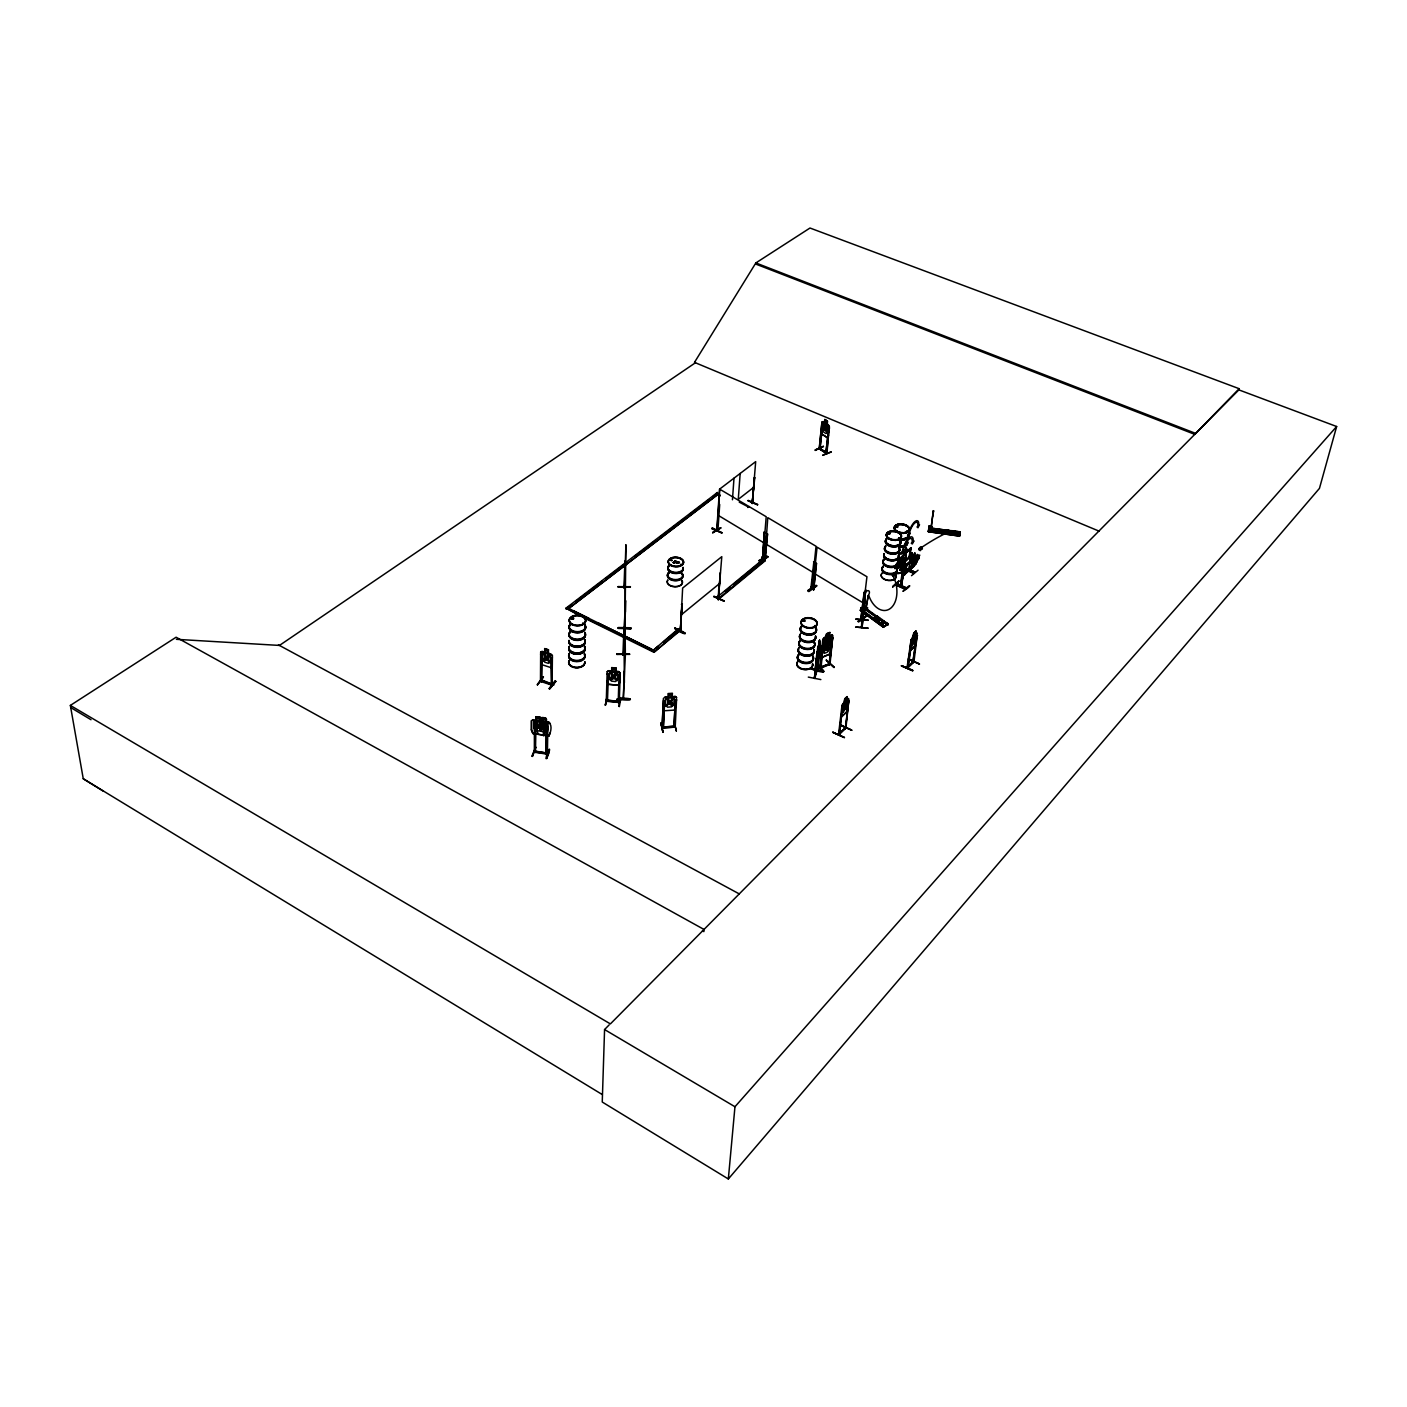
<?xml version="1.0" encoding="UTF-8"?>
<svg xmlns="http://www.w3.org/2000/svg" width="1407" height="1407" viewBox="0 0 1407 1407"><rect width="100%" height="100%" fill="white"/><g stroke="black" fill="none" stroke-linecap="round" stroke-linejoin="round"><path stroke-width="1.5" d="M545.969 718.449C534.044 717.676 550.225 715.671 545.793 721.967L548.906 722.442C552.529 725.396 550.805 732.203 548.906 736.09L532.884 733.522L531.371 729.916L531.406 720.648L533.042 719.804M531.565 729.811L531.565 720.718M532.532 756.474L535.715 747.416L532.444 755.946M535.469 751.954C529.313 749.245 568.973 757.124 534.238 751.848M535.399 752.393L535.627 724.587L534.396 724.412L534.361 752.305C533.341 750.16 537.298 751.285 534.238 750.863M616.987 699.42C641.698 701.425 626.449 695.92 616.987 699.543M618.289 628.437C657.157 629.316 591.995 626.924 630.952 628.648M618.306 627.522L630.952 627.768M862.79 606.329L863.107 609.811L866.096 608.334L868.26 595.495A4.133 2.234 -54 0 0 868.822 590.87A4.133 2.234 -54 0 0 864.584 592.945M535.293 752.446L535.627 724.587M535.838 720.12L535.856 716.691L540.288 717.359L540.235 720.894L542.346 722.371L542.311 728.738L540.095 731.13L535.979 730.497L533.763 727.437L533.781 721.052L535.997 720.261M535.961 720.349L535.997 716.814L540.288 717.359M537.193 730.884C537.843 709.708 534.871 729.741 538.582 734.401M542.873 677.189L537.386 684.382M540.095 720.982L540.253 717.464M541.361 680.777L540.358 681.375L541.871 681.48M540.833 660.903L540.868 651.951L542.1 651.318L551.122 654.114L552.406 655.627L552.089 685.139C517.899 669.785 579.156 694.988 540.693 680.056M541.361 681.744L541.853 654.378L540.569 654.29L541.642 654.642M546.004 718.344L545.828 721.861L548.044 723.339L547.991 729.723L545.775 732.097L541.642 731.464L539.444 728.404L539.461 722.037L541.695 721.228L541.554 717.658M541.66 681.744L541.853 654.378M537.439 684.963L543.471 676.89L537.368 684.787M678.965 563.134C675.008 562.466 676.222 561.674 675.307 560.901M864.725 599.927L864.197 605.432L865.147 596.99M548.396 653.235L550.33 654.994L550.278 661.255L548.325 663.313L544.702 662.152L542.785 658.845L542.803 652.567L544.755 652.074L544.65 648.539L548.537 649.788L548.325 653.323M544.562 722.723C540.833 750.265 547.464 726.786 543.295 721.263M544.755 652.074L544.773 648.697L548.343 649.946M545.916 758.549C548.027 747.627 552.511 744.602 546.655 758.654L549.31 749.579M546.285 726.557L545.986 753.994L547.305 754.275L547.622 726.434L546.285 726.557L547.622 726.434M546.391 726.241L546.408 753.642M547.499 726.733L547.323 754.205L534.255 752.182M549.838 688.938L555.783 681.375L549.363 688.762M551.122 657.685L552.388 657.773L551.122 657.685L551.79 685.139L540.481 681.357L540.657 651.933L544.562 652.004M551.333 657.421L551.298 684.453M817.502 670.611L816.693 671.332L817.098 669.574L814.46 677.207M816.799 670.365L814.372 678.35L817.731 647.589L819.806 641.662L816.764 671.403M814.284 678.28L815.093 677.347M814.389 677.207L814.794 678.438L818.206 647.062M816.975 670.629L814.829 678.35L815.216 676.714M579.614 615.721L565.966 608.176L717.535 492.432L712.769 496.847M569.395 608.774L655.416 651.107M862.368 620.188L860.855 618.605L864.109 592.382L865.252 592.716L864.109 592.382M860.908 617.831L861.981 618.183M818.663 643.878L819.032 642.225M582.797 622.879L582.938 623.952M817.872 647.607L819.05 644.687L816.535 662.257L816.482 658.564M816.517 658.458L816.447 660.956L819.138 650.896L816.306 660.921M618.289 627.979L630.934 628.243M573.352 618.675L572.526 617.567L571.84 619.062M673.232 562.677L676.644 561.358M815.655 664.931C815.005 680.478 815.708 648.908 819.103 648.557M868.225 620.082L855.931 618.904M607.085 696.711L605.362 704.784M618.148 701.442L606.435 700.264L606.276 701.231L607.173 671.702L608.756 670.664L618.887 671.649L620.241 673.003L619.256 702.515L619.361 701.231L617.972 701.688M607.789 701.091C604.799 698.857 609.231 701.9 607.631 700.387M605.432 705.347L607.191 696.307L605.344 705.188M607.455 701.389L608.44 673.988L607.191 674.164L608.44 673.988M611.816 667.692L611.693 671.157L608.791 670.875M864.232 602.899L864.303 600.578L863.599 610.48L862.772 606.012M864.338 599.347L863.916 605.502L864.197 604.148M865.129 591.925L862.157 626.959M865.252 600.631L862.104 626.818M861.594 626.59L865.727 589.973L864.76 598.872M618.078 587.071L630.424 586.701L618.06 586.631M615.861 668.184L615.756 671.561L618.887 671.649M609.143 1024.912L604.57 1029.555L602.249 1102.033L728.334 1178.978L1319.449 488.387L1336.65 426.514L1238.863 389.88L610.392 1023.909L70.35 705.417L176.104 637.213L704.028 929.464L703.869 931.61L702.462 930.836M616.037 667.991L615.774 671.473L617.919 672.81L617.708 679.071L615.457 681.551L611.412 681.146L609.319 678.262L609.495 671.983L611.711 671.069L611.676 667.569L616.02 668.079M616.794 654.448L629.668 654.044L616.811 653.886M861.541 627.487L861.77 620.065M862.298 620.118L862.016 627.557L862.21 626.009M619.027 675.026L620.223 675.149L619.027 675.026L618.201 702.498L618.025 701.108M618.693 706.121L620.276 697.573L620.997 698.189M619.784 682.061L620.1 673.021M624.919 560.918L623.969 587.968L624.55 586.948M624.462 588.003L625.904 544.685L624.954 627.979M625.306 600.754L623.6 655.257M624.286 628.05L625.306 601.457M624.814 627.346L625.746 600.754M624.286 671.209L623.354 699.121L623.371 697.186M818.681 649.823L816.166 662.081L819.56 640.062L814.583 677.576M653.411 650.122L678.473 628.683L680.46 629.65L653.938 652.32L585.47 618.605M675.817 562.448L674.023 562.483A2.111 1.249 3 0 0 674.903 562.149L674.393 562.941M660.903 723.427L662.996 732.343L661.026 723.005M675.237 696.518L676.574 697.626L675.219 696.412L665.019 697.168L663.4 698.47L662.029 728.087L663.471 700.616L664.667 700.528L663.436 727.665M663.242 728.087L664.667 700.528M675.905 561.604L676.028 562.659M676.204 561.956L674.41 562.519M676.398 562.536L676.433 561.657M677.4 562.712L677.418 561.639L679.44 562.325L674.709 561.569M677.998 561.921L674.709 561.235L679.317 562.642M674.938 627.979C681.832 635.19 694.143 636.034 674.92 627.979M902.889 569.888L904.068 570.327L902.221 570.451L903.47 569.413L900.269 586.666L902.467 570.38M675.413 700.053L673.935 727.261L675.325 699.754L676.609 699.965L675.325 699.754M680.513 630.266L682.043 603.726L680.267 631.057L681.692 610.128M676.538 699.666L675.219 727.138L673.83 725.854L675.29 726.1M676.556 697.52L674.533 710.078L664.28 710.746L662.978 707.615M902.696 570.363L903.54 568.657L914.181 573.159L903.962 568.147L902.977 570.503M712.223 528.575L721.984 532.919L712.329 528.047L721.984 532.919L711.942 528.839L712.347 528.03M712.733 532.848L720.894 527.695L712.769 532.321M717.975 530.052L716.743 530.773L719.505 489.056L766.199 516.721L762.787 558.632M716.972 530.668L719.821 488.985L755.682 461.637L752.288 503.442L754.451 477.342L752.217 503.46L752.956 502L751.918 502.246M719.698 504.533L717.869 530.931M713.718 596.621L724.218 601.018L714.07 596.251M717.13 597.131L719.1 598.045L765.021 560.144L763.104 559.265L717.13 597.131L719.047 598.854L764.951 560.953L767.536 533.957L766.463 533.658L767.255 534.132M718.361 599.611L720.314 572.702L718.238 599.716L718.959 583.764M732.449 499.766L733.997 478.169M740.17 473.473L738.27 499.344L753.66 487.385M1099.113 531.16L694.495 362.373L755.858 262.933L809.992 228.022L1239.162 388.701L1238.863 389.88M864.936 598.081L865.252 595.724L865.199 597.342M747.926 500.716L757.828 504.638L748.243 500.382M749.052 507.311L739.238 502.123M752.147 503.46L754.785 477.483M757.476 504.92L747.979 500.593M758.883 560.953L767.413 556.363M767.87 556.715L760.325 561.27M762.524 558.579L764.335 532.057L763.069 558.473L762.084 557.893M762.7 558.579L764.335 532.057M761.943 558.192L762.225 556.943M763.104 559.265L764.951 560.953M764.722 559.388L767.8 517.67L816.042 546.268L811.716 588.443L814.688 562.167L813.58 561.85L814.688 562.167M764.282 559.652L766.745 533.482M765.074 560.021L767.536 533.957M828.811 664.456L830.112 664.333M830.218 663.365L829.075 663.787M766.956 556.17L758.971 560.496M819.806 668.079L822.761 639.534L823.974 637.881L831.924 634.821L832.874 635.577L829.585 664.086L819.648 668.114M820.967 667.147L819.894 668.448L823.57 641.205L820.474 667.745M728.334 1178.978L734.964 1106.746L1336.65 426.514M815.251 449.941L823.376 446.371M815.269 450.451L823.429 446.371L815.321 449.941M822.726 424.21L821.758 423.894L822.726 424.21L820.017 449.273L819.613 447.69M822.444 424.334L819.894 449.22M827.404 421.098L827.457 431.896L825.944 433.549L823.64 432.019L822.638 428.73L824.907 419.462L827.404 421.098L826.982 424.246L829.286 426.954L827.439 437.7L821.6 433.848M808.445 591.081L807.987 590.307L816.095 585.4M808.761 591.626C810.625 590.448 826.771 579.35 807.935 590.852M831.291 452.052L822.884 455.024M811.558 588.372L810.907 586.895L812.226 587.282L812.103 588.267L811.1 587.651M810.924 587.985L813.862 561.674M810.819 587.827L812.208 587.317M828.793 428.185L825.839 453.195L828.793 428.185L826.982 453.599L819.296 448.851L821.987 422.047L824.66 422.716M819.261 448.78L826.63 453.67L829.462 426.919L828.688 425.248M815.691 563.064L812.736 589.269L813.651 589.814L816.535 563.556L815.409 563.222L816.535 563.556M816.253 563.715L813.651 589.814L813.088 588.091M808.023 590.799L816.025 585.33M808.304 677.101L820.861 679.581M864.197 600.648L863.634 604.605M818.065 650.421L818.768 646.499L818.03 649.207M819.191 642.348L819.314 641.24M818.03 657.28L818.944 650.192M820.088 644.811L817.467 670.699M817.379 671.35L820.334 644.107M821.002 654.765L821.864 645.883L831.062 641.1L831.906 641.768M820.879 666.777C813.615 669.978 844.235 657.913 820.263 667.428L820.193 668.431L829.989 664.333L832.698 637.547L829.215 664.702M823.57 641.205L821.037 667.973M823.746 645.268L825.54 643.474L825.716 640.044L829.145 638.743L825.716 640.044M826.349 637.16L826.63 633.766L829.919 632.359L829.514 635.894M815.972 664.825L823.587 671.825L816.007 664.28M827.334 640.66C827.351 636.492 822.339 639.13 826.736 641.715L824.062 646.517L827.123 642.084M826.226 660.129L834.351 667.428L826.296 660.147M829.057 638.672L828.653 642.19L830.2 642.612M829.128 664.72L831.783 637.934M829.268 664.737L829.937 663.084M830.886 650.65L831.924 634.821M844.306 737.514C809.218 721.299 868.084 748.243 832.733 732.414M906.987 668.026L913.389 661.87L906.987 668.026L911.103 639.64L916.854 632.939L912.791 662.504L917.223 635.489L913.917 662.029L907.392 668.29L911.208 641.785M838.66 733.504L839.627 734.173L842.441 707.053L838.977 734.876L846.047 727.138M846.697 700.211L847.067 696.606L844.78 698.874L843.074 704.485L843.198 712.259L846.856 706.384L846.979 696.799M956.936 531.705L960.154 531.811L959.715 535.469L928.444 530.668M845.466 728.668L848.773 700.985L845.888 728.158L838.59 734.595L845.589 727.806M845.396 728.633L846.064 727.226M847.77 707.879L846.785 711.924L841.175 717.148L846.609 711.819L848.263 698.452L841.949 705.698L838.519 734.683L839.293 733.803M858.112 621.595C873.782 610.146 863.036 619.942 858.534 621.894M845.326 728.685L848.861 698.927M863.476 609.636L861.172 607.947L860.222 610.357L883.209 627.1L860.328 610.321M861.172 607.947L861.014 609.284L884.686 626.344L883.49 626.748M860.978 618.64L864.39 592.206M911.806 641.205L908.166 667.622L907.181 666.971M861.453 617.462L861.348 618.412L861.225 617.374M861.664 620.645L866.941 576.729L817.08 547.165L812.648 589.216M861.788 620.821L865.727 589.973M861.453 627.434L861.682 626.08M851.481 730.057L840.225 725.168L851.727 730.198M956.971 531.371L956.567 534.695M918.665 549.451C919.879 544.79 922.675 553.637 918.665 549.451A475.654 143.743 -63.6 0 1 951.677 530.632L954.861 531.072L954.438 534.396M877.388 616.178L872.868 618.763L877.388 616.178L879.709 617.884L875.189 620.469L879.709 617.884M881.767 619.397L877.247 621.982L881.767 619.397L884.106 621.103L879.586 623.706L884.106 621.103M945.645 530.122L948.863 530.246L948.441 533.552M885.671 622.246C873.677 629.509 889.101 617.919 887.588 624.866M945.68 529.788L945.258 533.112M888.01 623.952L883.104 627.135M894.975 568.551L895.397 565.35L898.387 561.34L903.628 558.051L901.395 564.084L895.081 568.604L895.503 565.403M892.706 587.036L899.003 580.827L892.742 586.49M904.947 561.499L905.967 554.024L904.894 561.481L902.907 564.348L896.734 568.868L897.789 561.428L904.085 554.745L898.616 559.74L897.613 563.609L895.556 565.456M896.839 568.92L897.209 566.581M905.774 589.058L895.538 583.975M911.138 548.308L900.603 558.069L911.191 548.325M899.812 566.863L909.924 556.697L899.46 566.704L909.414 557.471M900.972 558.227L910.751 547.921M930.801 528.821L959.996 533.007L928.708 528.645M930.889 528.188L960.154 531.811M928.866 529.648L929.13 525.849L928.303 531.705L959.644 536.102L928.303 531.653M928.356 531.301L959.732 535.399M959.785 535.029L930.607 530.844M899.829 570.028L901.57 567.144L901.658 568.762L899.829 570.028L901.57 567.144M898.792 581.232L892.636 586.877M900.111 570.152L901.852 567.267M902.221 570.451L903.874 568.569L914.163 573.071M900.955 586.033L903.101 569.343M904.103 570.064L901.113 587.018L903.681 569.87M901.324 586.965L903.98 570.345M917.452 554.376L905.106 565.667L905.387 566.722L917.083 556.046L917.54 557.031L919.738 555.097L916.01 563.855L903.804 575.164L914.145 565.016L914.374 566.054L904.42 574.619M906.143 566.019C900.709 567.091 915.465 559.951 915.218 557.26L915.341 556.381L915.218 557.26M903.874 575.111L905.158 565.579M905.827 566.335L904.226 575.375L905.791 564.928L905.651 565.913M902.731 569.747L907.322 565.034L902.151 569.501M908.834 558.157L909.854 557.577M910.012 549.539L910.153 548.466L900.603 558.069M908.852 558.051L910.681 548.044M909.274 558.122L910.734 548.027M909.784 557.664L911.085 548.185M910.505 563.046C912.387 554.2 911.806 554.569 911.279 553.461L910.118 562.132M911.947 552.845L910.698 554.358L908.746 570.697M906.6 587.985L896.277 583.342L906.829 588.196M909.291 570.187L909.678 566.194M910.399 562.167L911.578 553.584M910.188 566.986L909.555 571.031M909.731 571.049L910.294 567.039M910.839 563.029L912.246 552.969M911.806 558.632L912.527 554.235M913.108 556.011L914.814 553.144L914.884 554.745L913.108 556.011L914.814 553.144M913.389 556.134L915.095 553.268M911.507 575.674L918.05 570.204M914.145 565.016L914.374 566.054M901.412 666.003C935.497 680.302 878.601 656.26 912.721 670.207M914.972 572.016L904.578 568.041M916.819 562.114L917.927 554.692L917.645 557.084M932.032 528.153L931.557 531.529L931.839 529.63L928.655 529.19M928.831 527.783L960.102 532.145L959.943 533.411L930.748 529.278M959.644 536.102L959.82 534.818M915.394 634.346L915.851 631.04L913.759 633.132L912.07 638.549L907.656 668.202M928.796 527.994L929.271 526.886M915.975 631.11L913.882 633.185L913.354 636.439M932.859 514.171L933.351 510.671L930.836 530.052L933.052 512.816M933.421 511.99L933.597 510.653L933.105 514.206M929.042 526.411L929.394 527.133M915.851 631.04L915.341 640.713L911.894 646.27L911.191 644.687M932.876 515.806L933.017 514.821M932.032 528.223L932.261 526.587L929.077 526.148M913.161 662.679L913.653 660.85L907.849 666.725M919.457 664.034L908.342 659.197L919.246 663.875M817.432 661.255L818.047 657.21L815.603 667.305M951.255 533.957L951.624 530.967M863.476 610.304L863.828 608M839.24 732.959L839.645 734.208M675.976 562.395L676.996 562.589M623.283 698.927L625.359 655.275L624.937 611.306M864.83 598.626L865.147 597.025M622.861 654.695L623.582 653.604L623.512 655.31L624.866 627.1M618.113 702.427L619.449 702.234M619.309 706.648L620.927 698.136M606.909 680.83L608.299 684.294L618.464 685.297L619.924 682.096M624.901 627.979L624.937 626.361L624.374 627.258M816.605 656.102L817.027 654.026M624.479 586.297L624.04 587.915M608.299 684.294L618.482 685.191M607.173 671.702L608.756 670.664M817.045 654.783L817.59 652.391M959.697 535.68L928.391 531.019M1239.162 388.701L1194.772 434.358L755.77 264.076M717.869 598.591L719.012 598.116L718.291 598.766M907.374 530.738L907.11 530.72M907.445 531.354L906.495 531.301M899.724 538.019L898.581 538.178L899.706 538.564M897.49 526.253C898.616 529.454 893.832 524.987 897.736 526.658M888.257 533.693C892.214 532.602 886.041 535.68 889.259 532.989M892.214 574.461C892.953 579.825 896.787 572.966 892.214 574.461A22.741 14.65 79 0 1 891.159 607.806A22.741 14.65 79 0 1 868.805 595.583M685.086 633.379L674.797 628.542L685.156 633.414M814.583 625.552L814.97 626.326M804.892 620.452L802.746 620.997M804.751 621.384L802.817 620.698M903.575 568.956L913.847 573.476M895.133 584.802L905.457 589.41M895.432 584.468L905.791 589.146L895.503 584.028M817.467 653.499L818.258 651.107L816.816 659.637M818.628 646.481L817.924 649.067M817.907 650.315L818.417 648.785M815.884 664.772C843.497 682.184 786.742 661.097 823.587 671.315M862.157 618.904L861.207 618.377M818.768 642.77L819.701 640.097M819.296 643.615L819.947 641.68M811.188 668.853L823.5 671.772M817.555 653.235L818.382 650.861M535.715 751.373L547.341 753.202L546.408 752.639M548.959 722.336L532.972 719.68M531.846 756.298L535.733 747.011M538.635 720.753L537.069 721.721M534.396 724.412L535.504 724.904M532.884 733.522L531.406 729.811M830.798 650.579L829.462 654.132L821.794 657.315M821.02 654.624L821.794 657.544L829.602 654.29L830.992 650.614M830.394 647.994L831.801 644.318L830.482 648.082L822.497 651.177L830.482 648.082M904.877 574.707L903.998 574.249M680.847 564.875L680.513 564.946M681.709 564.682L680.689 564.313L681.656 564.664M826.683 646.604C826.964 644.67 821.319 643.386 825.768 647.871L823.13 652.672L826.349 648.293C827.017 652.936 831.273 649.559 827.14 647.29L829.655 642.682L826.577 646.815M670.946 559.388L670.541 560.285M670.559 559.476C671.614 558.913 672.528 562.149 670.33 559.599M672.265 560.285L670.752 559.775M827.228 640.783L830.658 636.527L828.125 641.135C832.557 646.147 827.21 644.23 827.21 642.208M550.946 667.498L552.265 664.702M552.335 664.632L551.052 667.639L541.941 664.702L540.693 660.885M765.531 558.931L764.265 558.561L765.373 558.843M548.8 735.949L550.19 732.783M675.905 706.543L674.533 710.078M828.617 435.22L827.351 437.753L821.53 433.901L821.072 430.349M842.934 703.711L841.826 705.628M818.382 650.122L817.361 655.24L818.329 650.421C818.346 658.916 820.703 631.989 818.505 648.908C817.977 643.069 817.696 659.742 817.098 654.519M712.663 532.725L720.736 528.1M830.306 642.401L828.318 645.707L825.188 646.974L823.781 645.022M913.301 559.458L911.05 565.508L912.457 565.614L919.299 558.262M760.202 561.674L768.24 556.873M827.07 452.702L820.088 448.64L826.56 452.755M820.404 448.217L819.876 448.305M819.191 448.798L821.899 422.082L822.919 421.572L828.565 425.371M860.644 609.97L884.405 626.291M883.807 626.783L888.257 624.497L865.27 607.859M717.869 530.017L717.711 529.138L717.007 530.439M718.027 529.419L717.042 529.736M909.749 562.044L912.017 559.283M909.924 562.114L912.017 559.388M549.293 688.304L555.185 680.689L555.835 681.463M549.205 688.779L555.273 681.146M821.952 645.954L825.434 643.421M899.231 538.635L899.372 537.703M822.849 639.605L824.097 638.057M814.759 625.71L815.269 625.974M552.406 655.627L548.519 653.165M890.139 533.693L888.415 533.147M889.576 534.044L888.819 533.341M804.611 621.226L804.241 620.153M674.815 561.991L674.393 562.22A10.289 6.138 3.1 0 0 673.302 562.642L673.496 562.554M677.066 562.571L677.576 562.325A8.97 5.311 3.1 0 1 674.85 561.094M673.601 562.22L674.041 562.044A2.111 1.249 3 0 0 674.938 561.71L676.134 561.938M674.287 562.835L676.099 561.78M718.01 530.369L717.412 530.193M662.222 727.665L674.973 727.155M662.011 726.803L663.471 726.698M948.125 532.198L947.527 530.738M573.089 619.186L573.722 618.078M573.634 618.957L571.858 617.814M571.928 617.779L572.508 618.957M907.884 666.443L907.603 667.27M839.399 733.205L845.29 728.052M916.801 633.08L914.937 646.059L909.96 650.949L914.937 646.059L916.098 642.243M842.441 707.053L841.791 707.668L842.828 707.229M849.16 701.178L848.14 701.601M917.61 635.647L916.643 636.052M847.19 696.676L844.728 698.839M902.591 569.624L907.251 565.561M910.663 554.622L912.492 554.499M909.96 556.908L908.957 557.172M903.786 574.971L916.01 563.785M905.018 566.423L915.711 556.539M902.802 564.189L896.804 568.762M887.026 624.937L888.151 624.585M887.624 624.866L866.431 609.407M861.436 609.583L884.088 626.66M681.058 629.404L679.862 629.879L680.97 629.562M718.291 599.646L721.791 556.662L682.641 588.073L680.408 630.952M653.938 652.32L680.408 630.459M682.413 603.902L681.375 604.289M655.082 648.75L658.423 646.006M663.418 641.873L676.767 630.881M725.291 591.169L730.215 587.124M733.487 584.415L761.398 561.411M681.164 614.929L719.962 583.219M747.838 507.522L749.104 506.52M719.364 504.392L719.1 505.007M565.948 608.985L571.136 605.028M576.325 601.07L602.231 581.284M605.678 578.646L624.69 564.137M635.049 556.222L655.768 540.394M659.232 537.755L685.139 517.969M688.586 515.331L709.321 499.485M875.136 617.62L877.669 618.289L875.629 618.552M804.575 621.032L802.94 621.067M866.114 616.002L858.129 621.138M896.189 526.183L897.437 526.587M537.21 721.791L538.74 720.789M572.086 617.902L572.139 618.851M673.531 562.835L675.571 561.323M619.256 701.565L607.648 700.053M765.144 532.532L764.054 532.215M863.318 610.972L867.609 607.578L867.398 609.266L862.931 611.482M862.227 608.686L863.581 608.017M862.931 609.688L865.921 608.211L868.26 595.495M822.849 455.376L830.974 451.823M829.479 428.625L828.494 428.308M824.59 422.557L824.819 419.497L827.298 421.133M831.062 641.1L828.776 642.032M825.417 644.582L828.53 643.298L827.861 649.418L824.748 650.702L826.138 638.18L829.303 636.931L828.617 643.069L825.469 644.336M833.894 667.534L826.718 660.446M822.902 641.821L823.834 641.451M832.047 638.162L832.979 637.793M908.799 569.413L910.698 568.85M910.734 568.727L908.834 569.589M829.866 632.587L826.613 633.783L824.449 638.866L823.077 651.388L824.449 653.323L827.562 652.021L829.514 648.733L830.992 636.245L829.427 635.823M904.05 554.85L906.073 554.077L904.085 554.745M803.133 620.294L804.347 620.206M903.329 570.82L902.256 570.169M888.644 532.972L887.958 533.992M897.525 526.886L896.54 526.869M671.913 560.549L670.928 560.461M947.949 532.057L945.944 531.617M540.569 680.091L541.748 680.478M812.912 589.041L813.914 589.551M764.687 558.438L764.458 559.318M572.719 618.957L572.069 618.552M573.071 619.027L571.893 618.904M674.164 722.565L676.362 730.813M674.023 725.854L675.079 725.819M662.38 727.173L674.129 726.293M675.096 727.102L662.31 728.123M663.541 700.915L664.737 700.827M675.167 696.623L672.106 696.852L672.423 693.246L668.026 693.563L668.008 697.151L665.019 697.168M826.243 452.139L826.595 453.722M909.573 556.539L899.935 565.983M630.195 699.226L616.987 699.068L630.195 699.578M616.794 654.273L629.65 654.396M618.06 586.666L630.406 587.071M176.385 639.323L279.465 645.426L695.515 362.707L694.583 362.303M947.157 530.931L945.821 531.23M855.878 619.273L868.225 620.346M606.47 700.95L619.291 702.181M619.256 702.515L606.435 701.284M928.62 529.454L931.803 529.894M538.705 720.876L541.66 721.334M532.919 733.416L548.836 735.861M673.32 562.202A10.289 6.138 3.1 0 1 674.428 561.78L674.815 561.569A8.97 5.311 3.1 0 0 677.453 562.73L677.471 562.308M676.362 731.218L674.287 722.055M921.022 549.31C924.557 549.944 920.442 544.491 919.914 547.868M755.858 262.933L1195.053 433.163M904.648 567.513L915.183 572.227M904.631 567.865L914.919 572.403M720.208 495.176L716.251 493.417L720.155 495.968M896.224 583.747L906.548 588.372M672.089 696.764L674.217 697.731L673.865 704.01L671.544 706.859L667.463 707.176L665.423 704.643L665.74 698.347L667.85 696.957M911.05 639.657L909.96 650.949M909.801 648.469L910.083 651.001M908.359 658.828L919.492 664.069M713.789 596.48L723.884 601.158M901.694 665.669L912.651 670.734M840.278 724.623L851.763 730.233M573.3 610.691L588.935 618.394M598.714 623.213L651.511 649.172M565.966 608.176L653.974 651.494M278.428 644.881L739.167 893.85M604.57 1029.555L734.964 1106.746M762.999 557.401L761.89 557.119L762.629 557.612M70.737 707.563L91.033 719.733M717.781 515.085L764.001 542.909M765.601 543.858L813.352 572.614M814.354 573.511L863.705 603.216M662.222 727.102L673.742 726.188M70.35 705.417L83.259 778.757L602.214 1094.523M83.259 778.757L103.063 791.015M864.215 608L887.395 624.937L865.569 609.847M860.838 608.123L863.142 609.811M872.903 618.429L875.224 620.135M877.3 621.648L879.639 623.354M881.187 624.497L883.526 626.221M821.811 648.328L822.673 651.124L821.776 648.469M875.136 618.183C879.727 621.12 875.383 614.068 875.312 618.658M548.994 722.231L550.366 723.778M622.896 655.328L623.934 628.56M898.932 537.896L898.967 538.318A7.563 4.362 7.4 0 0 906.266 537.984A7.563 4.362 7.4 0 0 908.342 533.957A7.545 4.344 7.4 0 1 906.249 537.984A7.545 4.344 7.4 0 1 898.95 538.406M660.921 723.057L662.996 732.343M624.989 571.312L625.394 611.957M624.005 638.409L624.391 682.659M584.978 624.726A8.213 5.083 0.8 0 1 581.689 630.916A8.213 5.083 0.8 0 1 571.242 629.896A8.213 5.083 0.8 0 1 570.925 623.354M584.925 632.658A8.301 5.153 0.7 0 1 581.601 638.936A8.301 5.153 0.7 0 1 571.031 637.916A8.301 5.153 0.7 0 1 570.714 631.268M584.943 625.992A8.196 5.083 0.8 0 1 581.671 632.183A8.196 5.083 0.8 0 1 571.224 631.163A8.196 5.083 0.8 0 1 570.908 624.62M584.82 632.253A8.178 5.083 0.7 0 1 581.548 638.444A8.178 5.083 0.7 0 1 571.119 637.424A8.178 5.083 0.7 0 1 570.82 630.881M584.802 633.502A8.178 5.083 0.7 0 1 578.171 640.414A8.178 5.083 0.7 0 1 569.114 634.539M569.694 633.273A8.178 5.083 0.7 0 1 570.802 632.13M584.661 639.341A8.143 5.083 0.7 0 1 578.066 646.253A8.178 5.1 0.7 0 1 569.026 640.554M569.044 640.378A8.143 5.083 0.7 0 0 578.066 646.253A8.178 5.1 0.7 0 0 584.696 639.499M584.907 633.044A8.301 5.153 0.7 0 1 581.601 639.323A8.301 5.153 0.7 0 1 571.031 638.303A8.301 5.153 0.7 0 1 570.714 631.655M585.066 625.535A8.319 5.153 0.8 0 1 581.742 631.796A8.319 5.153 0.8 0 1 571.136 630.758A8.319 5.153 0.8 0 1 570.82 624.128M585.066 625.13A8.319 5.153 0.8 0 1 581.742 631.409A8.319 5.153 0.8 0 1 571.136 630.371A8.319 5.153 0.8 0 1 570.837 623.741M584.679 639.745A8.161 5.1 0.7 0 1 578.066 646.657A8.161 5.1 0.7 0 1 569.026 640.783A8.178 5.1 0.7 0 0 578.066 646.692A8.178 5.1 0.7 0 0 584.679 639.763M584.503 653.85A8.231 5.188 0.6 0 1 576.747 660.921A8.231 5.188 0.6 0 1 569.307 653.639M584.397 653.446A8.125 5.118 0.6 0 1 576.764 660.428A8.125 5.118 0.6 0 1 569.413 653.235M584.38 654.695A8.108 5.118 0.6 0 1 576.747 661.659A8.108 5.118 0.6 0 1 569.395 654.466M584.802 661.888A8.108 5.136 0.6 0 1 575.586 667.534A8.108 5.136 0.6 0 1 569.307 660.375M584.485 654.237A8.231 5.188 0.6 0 1 576.747 661.308A8.231 5.188 0.6 0 1 569.307 654.009M584.644 646.464A8.249 5.171 0.7 0 1 576.888 653.516A8.249 5.171 0.7 0 1 569.413 646.235M584.644 640.449A8.143 5.083 0.7 0 1 578.048 647.361A8.143 5.083 0.7 0 1 569.044 641.486M584.644 646.833A8.249 5.171 0.7 0 1 576.87 653.903A8.249 5.171 0.7 0 1 569.413 646.604M584.784 662.152A8.108 5.136 0.6 0 1 575.586 667.797A8.108 5.136 0.6 0 1 569.29 660.639M584.679 640.044A8.178 5.1 0.7 0 1 578.066 646.974A8.178 5.1 0.7 0 1 569.008 641.1M584.732 661.73A8.055 5.083 0.6 0 1 575.604 667.34A8.055 5.083 0.6 0 1 569.36 660.235M815.603 627.1A8.073 4.995 5.9 0 1 813.281 633.238A8.073 4.995 5.9 0 1 802.94 632.218A8.073 4.995 5.9 0 1 801.709 625.746M815.585 636.228A8.161 5.065 5.9 0 1 807.178 641.838A8.161 5.065 5.9 0 1 799.897 634.698M815.48 628.349A8.073 4.995 5.9 0 1 813.14 634.487A8.073 4.995 5.9 0 1 802.799 633.467A8.073 4.995 5.9 0 1 801.585 626.994M815.532 635.806A8.055 4.995 5.9 0 1 806.193 641.187A8.055 4.995 5.9 0 1 800.97 633.185M815.392 637.054A8.055 4.995 5.9 0 1 807.108 642.577A8.055 4.995 5.9 0 1 799.932 635.542M814.073 641.539A8.02 4.995 5.9 0 1 811.751 647.677A8.02 4.995 5.9 0 1 801.48 646.675A8.02 4.995 5.9 0 1 800.266 640.203M815.55 636.615A8.161 5.065 5.9 0 1 807.143 642.225A8.161 5.065 5.9 0 1 799.862 635.085M815.62 627.891A8.178 5.048 5.9 0 1 813.264 634.1A8.178 5.048 5.9 0 1 802.781 633.08A8.178 5.048 5.9 0 1 801.533 626.52M815.655 627.522A8.178 5.048 5.9 0 1 813.299 633.73A8.178 5.048 5.9 0 1 802.817 632.71A8.178 5.048 5.9 0 1 801.568 626.133M814.055 642.032A8.037 5.012 5.9 0 1 811.716 648.187A8.037 5.012 5.9 0 1 801.41 647.185A8.037 5.012 5.9 0 1 800.196 640.677M814.073 649.454A8.02 5.012 5.9 0 1 806.879 655.064A8.02 5.012 5.9 0 1 798.297 649.207M798.684 647.941A8.02 5.012 5.9 0 1 799.598 646.833M812.666 655.873A8.108 5.1 5.9 0 1 810.309 662.134A8.108 5.1 5.9 0 1 799.95 661.132A8.108 5.1 5.9 0 1 798.719 654.519M813.95 650.685A8.002 5.012 5.9 0 1 805.701 656.225A8.002 5.012 5.9 0 1 798.56 649.172M812.613 655.486A7.985 5.03 5.9 0 1 810.291 661.659A7.985 5.03 5.9 0 1 800.055 660.657A7.985 5.03 5.9 0 1 798.859 654.132M812.49 656.7A7.985 5.03 5.9 0 1 810.168 662.873A7.985 5.03 5.9 0 1 799.932 661.888A7.985 5.03 5.9 0 1 798.736 655.363M812.56 663.664A7.95 5.012 5.9 0 1 805.402 669.292A7.95 5.012 5.9 0 1 796.89 663.436M797.277 662.169A7.95 5.012 5.9 0 1 798.191 661.044M812.63 656.26A8.09 5.1 5.9 0 1 810.274 662.521A8.09 5.1 5.9 0 1 799.897 661.501A8.09 5.1 5.9 0 1 798.684 654.888M814.143 649.876A8.125 5.083 5.9 0 1 804.734 655.345A8.125 5.083 5.9 0 1 799.457 647.202M813.95 642.647A8.02 4.995 5.9 0 1 811.628 648.785A8.02 4.995 5.9 0 1 801.374 647.783A8.02 4.995 5.9 0 1 800.161 641.293M814.02 642.26A8.037 5.012 5.9 0 1 811.698 648.434A8.037 5.012 5.9 0 1 801.392 647.431A8.037 5.012 5.9 0 1 800.178 640.924M814.108 650.245A8.125 5.083 5.9 0 1 805.736 655.873A8.125 5.083 5.9 0 1 798.508 648.733M812.578 663.84A7.985 5.048 5.9 0 1 803.309 669.275A7.985 5.048 5.9 0 1 798.138 661.202M812.543 664.086A7.985 5.048 5.9 0 1 804.312 669.662A7.985 5.048 5.9 0 1 797.206 662.574M683.151 567.302A7.668 4.59 3 0 1 673.777 572.174A7.668 4.59 3 0 1 669.398 564.858M681.199 572.667A7.756 4.661 3 0 1 680.566 578.945A7.756 4.661 3 0 1 670.084 578.752A7.756 4.661 3 0 1 668.923 572.438M683.081 568.516A7.668 4.59 3 0 1 673.724 573.388A7.668 4.59 3 0 1 669.327 566.071M682.184 573.352A7.651 4.59 3 0 1 679.475 578.945A7.651 4.59 3 0 1 669.697 577.996A7.651 4.59 3 0 1 669.029 572.069M682.114 574.548A7.651 4.59 3 0 1 679.405 580.141A7.651 4.59 3 0 1 669.626 579.192A7.651 4.59 3 0 1 668.976 573.265M681.815 580.3A7.651 4.608 3 0 1 675.026 586.578A7.651 4.608 3 0 1 667.709 580.053M681.181 573.036A7.756 4.661 3 0 1 680.548 579.315A7.756 4.661 3 0 1 670.066 579.121A7.756 4.661 3 0 1 668.905 572.807M683.204 568.094A7.774 4.643 3 0 1 673.724 573.018A7.774 4.643 3 0 1 669.275 565.596M683.239 567.707A7.774 4.643 3 0 1 673.742 572.649A7.774 4.643 3 0 1 669.292 565.227M681.797 580.563A7.651 4.608 3 0 1 675.008 586.825A7.651 4.608 3 0 1 667.709 580.3M886.674 538.494A7.598 4.414 7.3 0 0 888.134 544.263A7.598 4.414 7.3 0 0 897.877 545.212A7.598 4.414 7.3 0 0 899.759 539.778A7.58 4.397 7.3 0 1 894.922 545.793A7.58 4.397 7.3 0 1 885.583 540.605M899.565 548.537A7.686 4.485 7.3 0 1 890.983 553.338A7.686 4.485 7.3 0 1 885.601 546.092M899.741 540.534A7.703 4.467 7.3 0 1 893.867 546.69A7.703 4.467 7.3 0 1 885.671 540.253M886.48 539.25A7.703 4.467 7.3 0 1 887.729 538.441M899.583 540.992A7.598 4.414 7.3 0 1 893.797 547.042A7.598 4.414 7.3 0 1 885.724 540.71M899.513 548.132A7.58 4.414 7.3 0 1 891.053 552.863A7.58 4.414 7.3 0 1 885.759 545.723M898.633 548.185A7.58 4.414 7.3 0 1 896.751 553.637A7.58 4.414 7.3 0 1 887.061 552.705A7.58 4.414 7.3 0 1 885.601 546.918M898.598 554.938A7.545 4.414 7.3 0 1 891.141 559.81A7.545 4.414 7.3 0 1 884.106 553.531M898.792 547.745A7.686 4.485 7.3 0 1 896.875 553.285A7.686 4.485 7.3 0 1 887.043 552.318A7.686 4.485 7.3 0 1 885.566 546.461M899.794 540.165A7.703 4.467 7.3 0 1 897.877 545.687A7.703 4.467 7.3 0 1 888.01 544.72A7.703 4.467 7.3 0 1 886.533 538.881M885.882 539.497A7.58 4.397 7.3 0 1 886.691 538.512M898.598 555.097A7.58 4.432 7.3 0 1 891.123 560.004A7.58 4.432 7.3 0 1 884.053 553.69M897.684 563.679A7.545 4.432 7.3 0 1 887.43 565.667A7.545 4.432 7.3 0 1 884.053 558.984M896.857 568.903A7.633 4.502 7.4 0 1 888.327 573.739A7.633 4.502 7.4 0 1 883.016 566.458M895.503 566.687A7.545 4.432 7.3 0 1 885.601 566.106A7.545 4.432 7.3 0 1 883.913 560.162M896.804 568.498A7.527 4.45 7.4 0 1 888.397 573.265A7.527 4.45 7.4 0 1 883.156 566.089M896.576 571.981A7.527 4.45 7.4 0 1 895.784 572.983M892.988 574.355A7.527 4.45 7.4 0 1 883.965 572.772A7.527 4.45 7.4 0 1 882.998 567.267M896.646 569.677A7.527 4.45 7.4 0 1 896.875 570.855M895.204 574.214A7.527 4.467 7.4 0 1 892.794 579.913A7.527 4.467 7.4 0 1 882.805 578.154A7.527 4.467 7.4 0 1 883.49 572.157M896.804 569.255A7.633 4.502 7.4 0 1 888.274 574.109A7.633 4.502 7.4 0 1 882.963 566.828M895.89 575.604A7.527 4.467 7.4 0 1 888.45 580.546A7.527 4.467 7.4 0 1 881.433 574.197M882.224 573.194A7.527 4.467 7.4 0 1 883.455 572.385M895.643 566.317A7.651 4.502 7.3 0 1 885.601 565.737A7.651 4.502 7.3 0 1 883.877 559.722M896.927 565.139A7.651 4.502 7.3 0 1 886.463 565.79A7.651 4.502 7.3 0 1 883.913 559.353M898.457 555.994A7.545 4.414 7.3 0 1 891 560.883A7.545 4.414 7.3 0 1 883.965 554.587M898.528 555.642A7.58 4.432 7.3 0 1 891.053 560.549A7.58 4.432 7.3 0 1 883.983 554.235M906.671 540.411A7.651 4.432 7.4 0 1 906.548 544.861A7.651 4.432 7.4 0 1 899.882 546.444M906.636 540.024A7.545 4.362 7.4 0 1 906.513 544.403A7.545 4.362 7.4 0 1 899.935 545.969M908.324 534.73A7.668 4.414 7.4 0 1 906.231 538.828A7.668 4.414 7.4 0 1 898.809 539.268M906.618 540.78A7.651 4.432 7.4 0 1 906.495 545.23A7.651 4.432 7.4 0 1 899.829 546.813M908.377 534.361A7.668 4.414 7.4 0 1 906.284 538.459A7.668 4.414 7.4 0 1 898.862 538.899M906.477 541.22A7.545 4.379 7.4 0 1 906.354 545.617A7.545 4.379 7.4 0 1 899.777 547.182M906.442 548.097A7.545 4.379 7.4 0 1 899.02 552.933M906.389 548.413A7.545 4.379 7.4 0 1 898.967 553.25M904.736 557.629A7.51 4.397 7.5 0 1 903.523 558.438M901.94 558.984A7.51 4.397 7.5 0 1 898.176 559.212M905.58 554.376A7.51 4.397 7.5 0 1 905.51 556.644M903.945 560.707A7.598 4.467 7.5 0 1 899.143 566.828M903.892 561.076A7.598 4.467 7.5 0 1 899.091 567.197M905.563 555.132A7.615 4.45 7.5 0 1 903.487 559.265M904.771 558.087A7.615 4.45 7.5 0 1 903.54 558.896M905.616 554.78A7.615 4.45 7.5 0 1 905.545 557.084M903.699 568.322A7.492 4.414 7.5 0 1 896.329 573.212M905.563 547.868A7.51 4.379 7.4 0 1 905.44 552.265A7.51 4.379 7.4 0 1 898.897 553.83M905.633 547.516A7.545 4.397 7.4 0 1 905.51 551.913A7.545 4.397 7.4 0 1 898.95 553.496M903.663 568.551A7.492 4.414 7.5 0 1 896.294 573.44A7.44 4.397 7.5 0 0 903.628 568.551M905.404 555.554A7.51 4.397 7.5 0 1 904.578 558.825M535.997 721.386L535.979 727.771L540.095 728.404L540.13 722.02L535.997 721.386M536.735 717.5L536.735 718.66L539.391 719.065L539.391 717.922L536.735 717.5M541.677 722.371L541.66 728.756L545.793 729.389L545.828 723.005L539.989 722.248L542.785 726.61C534.361 731.851 547.64 732.097 538.916 725.871L541.713 722.407M542.434 718.485L542.434 719.628L545.089 720.032L545.107 718.889L542.434 718.485M544.755 653.2L544.72 659.461L548.343 660.639L548.378 654.361L544.755 653.2M545.424 649.471L545.406 650.597L547.745 651.335L547.763 650.21L545.424 649.471M902.678 562.009L900.374 563.064L897.842 567.127L900.005 562.853C897.191 564.049 898.44 560.127 900.568 561.745L903.276 557.453L900.92 561.991L902.678 562.009M567.883 609.108L718.098 494.244L567.883 609.108M912.334 561.534L914.058 561.692L911.718 566.23L914.409 561.938C916.502 563.503 917.751 559.564 914.972 560.83L917.188 556.521L914.603 560.602L912.334 561.534M867.996 628.173L855.597 627.065L867.996 628.085M611.676 672.194L611.482 678.473L615.545 678.86L615.738 672.581L611.676 672.194M612.52 668.325L612.485 669.451L615.105 669.714L615.14 668.571L612.52 668.325M667.938 698.189L667.604 704.485L671.684 704.186L672.018 697.89L667.938 698.189M668.87 694.179L668.817 695.304L671.438 695.128L671.508 693.985L668.87 694.179M824.467 423.788L823.886 429.557L826.208 431.07L826.788 425.319L823.798 423.155L824.871 427.675L822.884 430.278L825.329 428.713L827.175 433.11L825.891 428.379L827.844 425.864L825.434 427.306L824.449 423.753M825.241 420.447L826.648 422.452L825.241 420.447M826.401 640.502L826.278 641.61L828.406 639.675L826.401 640.502M827.14 634.1L827.017 635.208L829.163 633.291L827.14 634.1M844.253 703.359L843.514 709.603L845.695 707.51L846.434 701.266L844.253 703.359M845.115 699.068L844.974 700.194L846.522 697.731L845.115 699.068M895.714 565.632L895.468 567.531L896.4 565.016L895.714 565.632M898.176 562.941L897.789 565.913L901.606 562.483L901.993 559.511L898.176 562.941M903.101 591.151C911.929 586.086 911.947 581.935 903.153 591.186M913.09 561.059L912.686 564.031L916.449 560.602L916.854 557.647L913.09 561.059M918.472 556.644L918.191 558.561L919.14 556.046L918.472 556.644M913.143 637.529L912.264 643.65L914.269 641.733L915.148 635.612L913.143 637.529M914.04 633.343L913.882 634.451L915.341 632.112L914.04 633.343M818.135 650.913L817.256 651.634L817.924 651.019M843.549 704.256L844.569 706.683L842.547 712.135L844.956 706.947L845.836 708.952L846.592 708.249L845.554 705.734L847.471 700.528L845.185 705.417L844.306 703.57L843.549 704.256M912.51 638.356L913.336 640.836L911.367 646.077L913.653 641.117L914.374 643.157L915.06 642.507L914.216 639.956L916.098 634.926L913.899 639.622L913.196 637.723L912.51 638.356M543.208 652.83L545.652 657.491C540.306 660.006 544.931 663.26 546.444 658.458L549.785 662.803L547.27 657.984C552.388 655.609 547.956 652.373 546.514 656.981L543.208 652.83M534.291 721.263L537.087 725.625C531.002 728.949 536.331 731.605 537.984 726.487L540.499 730.215L543.665 727.472L547.481 731.359L544.615 726.856C550.26 723.708 545.599 721.052 543.753 725.959L541.29 722.407L538.054 724.974L534.291 721.263M893.621 573.194C894.342 578.558 898.176 571.699 893.621 573.194M610.04 672.141L612.678 676.292C606.54 679.88 611.764 682.237 613.522 677.084L617.181 680.724L614.472 676.433C620.03 673.109 615.457 670.629 613.645 675.589L610.04 672.141M666.338 698.417L668.905 702.093L665.81 706.296L669.75 702.761C670.981 707.967 676.574 705.716 670.717 701.935L673.672 697.89L669.908 701.249L667.762 698.347L666.338 698.417M948.388 531.582C945.856 534.607 945.363 528.434 948.318 531.653M919.474 524.758L917.98 527.766L917.012 526.974L917.874 526.2A8.53 3.043 -66.7 0 0 914.55 523.158A8.53 3.043 -66.7 0 0 909.327 533.939L910.171 533.183L908.588 536.296L907.533 535.575L908.377 534.801A10.218 3.641 -66.7 0 1 914.638 521.856A10.218 3.641 -66.7 0 1 918.63 525.514L919.474 524.758M904.209 549.557L902.661 552.634L901.658 551.843L902.52 551.052A10.324 3.746 -66.2 0 1 908.94 538.002A10.324 3.746 -66.2 0 1 913.073 541.625L913.952 540.851L912.334 543.981L911.261 543.26L912.123 542.486A8.618 3.113 -66.2 0 0 908.676 539.444A8.618 3.113 -66.2 0 0 903.312 550.348L904.209 549.557M841.368 717.042L840.964 714.58L841.298 717.201M572.385 624.198A8.249 5.083 0.8 0 0 585.629 621.015A8.249 5.083 0.8 0 0 574.39 615.492A8.249 5.083 0.8 0 0 572.385 624.198M572.403 624.814A8.213 5.065 0.8 0 0 585.593 621.648A8.213 5.065 0.8 0 0 574.39 616.143A8.213 5.065 0.8 0 0 572.403 624.814M572.385 624.427A8.249 5.083 0.8 0 0 585.629 621.243A8.249 5.083 0.8 0 0 574.39 615.721A8.249 5.083 0.8 0 0 572.385 624.427M577.925 654.22A8.143 5.1 0.7 0 0 584.521 647.29A8.125 5.1 0.7 0 1 577.925 654.22A8.143 5.1 0.7 0 1 568.92 648.346A8.125 5.1 0.7 0 0 577.925 654.22M577.96 652.971A8.125 5.1 0.7 0 0 584.538 646.059A8.143 5.1 0.7 0 1 577.96 652.989A8.143 5.1 0.7 0 1 568.938 647.097A8.125 5.1 0.7 0 0 577.96 652.971M803.08 625.64A8.108 4.995 5.9 0 0 816.764 624.708A8.108 4.995 5.9 0 0 807.389 617.673A8.108 4.995 5.9 0 0 803.08 625.64M803.045 626.256A8.073 4.96 5.9 0 0 816.676 625.324A8.073 4.96 5.9 0 0 807.337 618.324A8.073 4.96 5.9 0 0 803.045 626.256M803.063 625.904A8.108 4.995 5.9 0 0 816.746 624.954A8.108 4.995 5.9 0 0 807.372 617.919A8.108 4.995 5.9 0 0 803.063 625.904M671.385 565.262A7.703 4.59 3 0 0 683.556 562.431A7.703 4.59 3 0 0 672.757 557.418A7.703 4.59 3 0 0 671.385 565.262M671.368 565.86A7.668 4.573 3 0 0 683.485 563.029A7.668 4.573 3 0 0 672.739 558.034A7.668 4.573 3 0 0 671.368 565.86M671.368 565.491A7.703 4.59 3 0 0 683.538 562.659A7.703 4.59 3 0 0 672.739 557.629A7.703 4.59 3 0 0 671.368 565.491M888.485 537.861A7.598 4.397 7.3 0 0 901.201 537.105A7.598 4.397 7.3 0 0 892.108 530.826A7.598 4.397 7.3 0 0 888.485 537.861M888.397 538.494A7.598 4.397 7.3 0 0 901.113 537.72A7.598 4.397 7.3 0 0 892.02 531.459A7.598 4.397 7.3 0 0 888.397 538.494A7.58 4.379 7.3 0 0 901.096 537.738A7.58 4.379 7.3 0 0 892.02 531.477A7.58 4.379 7.3 0 0 888.415 538.494M888.415 538.142A7.633 4.397 7.3 0 0 901.183 537.368A7.633 4.397 7.3 0 0 892.056 531.072A7.633 4.397 7.3 0 0 888.415 538.142M891.071 560.303A7.58 4.432 7.3 0 0 898.563 555.413A7.545 4.414 7.3 0 1 891.088 560.25A7.545 4.414 7.3 0 1 884.053 553.971A7.58 4.432 7.3 0 0 891.071 560.303M896.417 530.914A7.598 4.362 7.4 0 0 909.098 530.158A7.598 4.362 7.4 0 0 899.988 523.932A7.598 4.362 7.4 0 0 896.417 530.914A7.545 4.327 7.4 0 0 909.063 530.14A7.545 4.327 7.4 0 0 900.005 523.932A7.545 4.327 7.4 0 0 896.452 530.896M896.365 531.512A7.563 4.344 7.4 0 0 908.992 530.756A7.563 4.344 7.4 0 0 899.917 524.547A7.563 4.344 7.4 0 0 896.365 531.512A7.545 4.327 7.4 0 0 908.975 530.773A7.545 4.327 7.4 0 0 899.917 524.565A7.545 4.327 7.4 0 0 896.365 531.512M896.382 531.16A7.598 4.362 7.4 0 0 909.08 530.404A7.598 4.362 7.4 0 0 899.97 524.16A7.598 4.362 7.4 0 0 896.382 531.16M900.744 539.954A7.545 4.344 7.4 0 0 908.148 535.152A7.563 4.362 7.4 0 1 900.744 539.971M899.179 566.353A7.475 4.397 7.5 0 0 903.892 560.338A7.492 4.397 7.5 0 1 899.179 566.353M899.02 567.531A7.475 4.397 7.5 0 0 903.734 561.516A7.492 4.397 7.5 0 1 899.02 567.549M896.347 573.018A7.44 4.379 7.5 0 0 903.681 568.164A7.44 4.379 7.5 0 1 896.347 573.001"/></g></svg>
